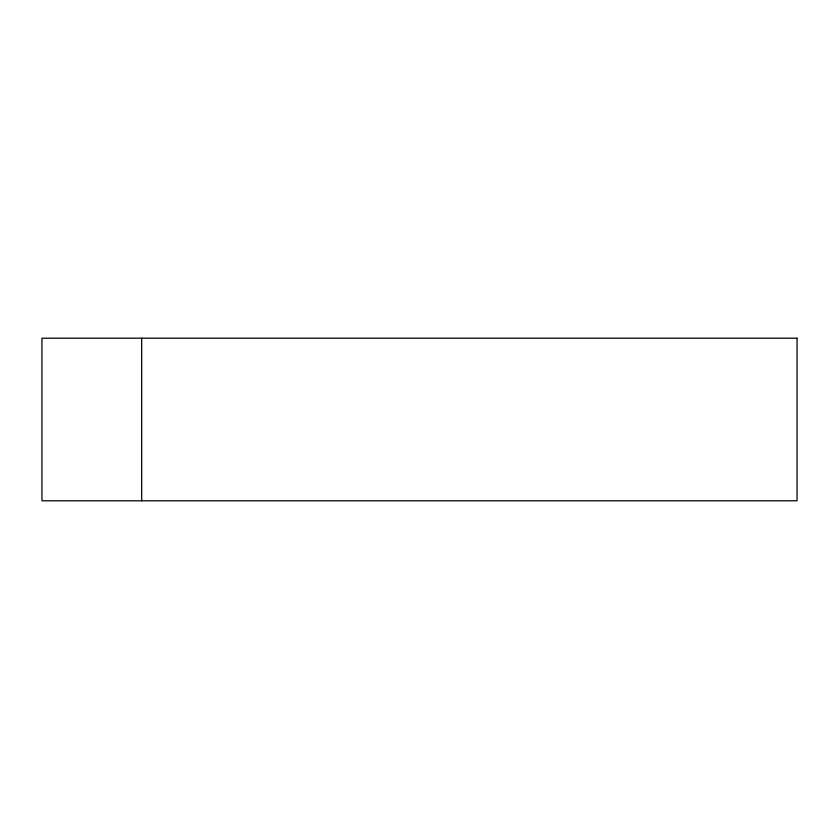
<?xml version="1.0" encoding="UTF-8"?>
<svg xmlns="http://www.w3.org/2000/svg" width="839" height="839" viewBox="0 0 839 839"><rect width="100%" height="100%" fill="white"/><g stroke="black" fill="none" stroke-linecap="round" stroke-linejoin="round"><path stroke-width="1.26" d="M141.676 338.201L141.676 500.799M797.05 338.201L41.95 338.201L41.95 500.799L797.05 500.799L797.05 338.201"/></g></svg>
